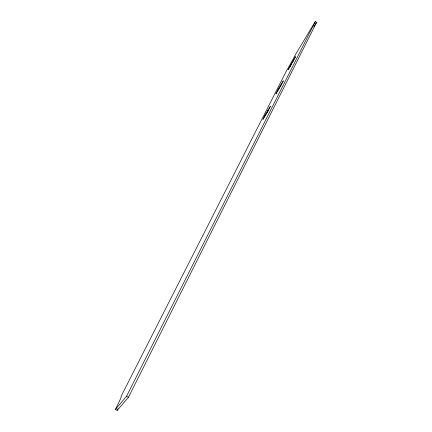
<?xml version="1.0" encoding="UTF-8"?>
<svg xmlns="http://www.w3.org/2000/svg" width="432" height="432" viewBox="0 0 432 432"><rect width="100%" height="100%" fill="white"/><g stroke="black" fill="none" stroke-linecap="round" stroke-linejoin="round"><path stroke-width="0.65" d="M267.878 111.067L267.937 110.695M265.329 115.204L265.399 114.82M117.158 410.4L128.471 397.246L316.597 22.334L315.274 21.6L295.515 54.454A12.847 0.459 -61.2 0 1 286.637 70.54L121.009 396.517L121.23 397.03L119.205 401.738L115.403 409.487L117.158 410.4L118.033 408.613M115.403 409.487L126.549 396.241L315.274 21.6M289.791 66.69L291.233 64.082M292.421 62.343L293.873 59.708M277.538 90.866L279.007 88.214M280.125 86.627L281.605 83.943M264.622 116.359L266.112 113.659M267.154 112.244L268.661 109.517M313.81 26.941L316.597 22.334M126.549 396.241L128.471 397.246M295.52 56.732L288.171 69.622L295.52 56.732M283.279 80.919L280.233 86.821L275.891 93.847L278.905 88.015L283.279 80.919M270.367 106.439L267.176 112.622L262.942 119.389L266.096 113.281L270.367 106.439"/></g></svg>
